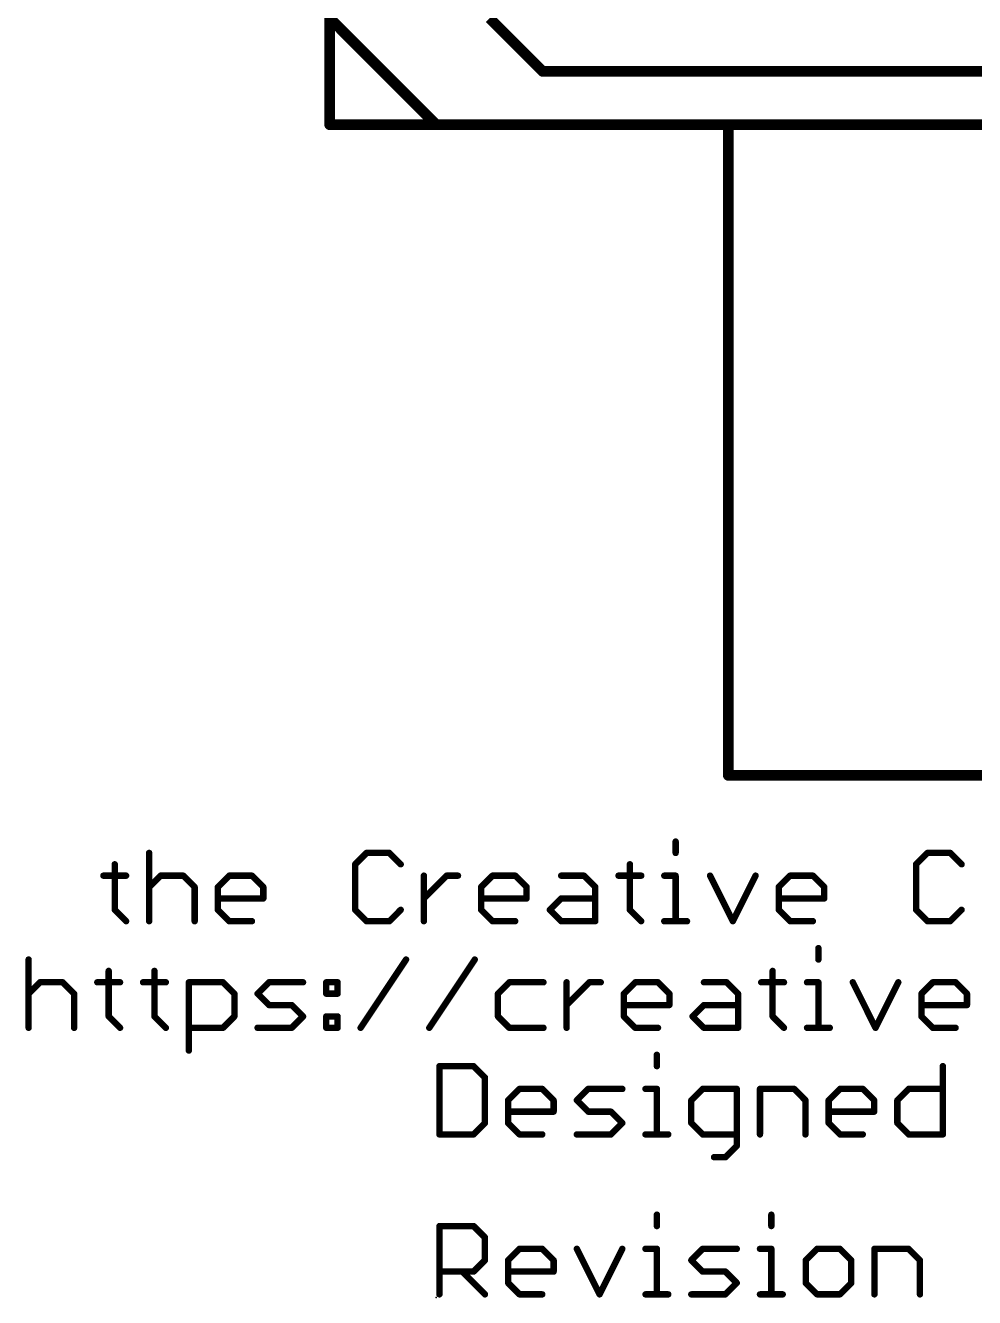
# Model space of a CAD drawing. Extents: x -29 to 78, y -28 to 63.
# Drawn here: x -7.25 to 15.37, y -27.94 to 2.37 of the extents above; entities that cross this region are included whole.
import ezdxf

# ---------------------------------------------------------------- set-up
doc = ezdxf.new("R2010")
doc.units = 0
for name, color, linetype in [('1', 12, 'CONTINUOUS'), ('16', 132, 'CONTINUOUS'), ('20', 53, 'CONTINUOUS'), ('23', 53, 'CONTINUOUS'), ('51', 53, 'CONTINUOUS')]:
    doc.layers.add(name, color=color, linetype=linetype)

msp = doc.modelspace()

# ---------------------------------------------------------------- linework, layer by layer
at = {"layer": '1', "const_width": 0.254}
for points in [[(0, 0), (0, 59.69)], [(3.81, 2.54), (5.08, 1.27)], [(5.08, 1.27), (46.99, 1.27)], [(53.34, 0), (0, 0)]]:
    msp.add_lwpolyline(points, dxfattribs=at)
at = {"layer": '1', "const_width": 0.127}
for points in [[(5.08, 1.3335, 1), (5.08, 1.2065)], [(5.0351, 1.2251, 1), (5.1249, 1.3149)], [(0, 0.0635, 1), (0, -0.0635)], [(-0.0635, 0, 1), (0.0635, 0)]]:
    msp.add_lwpolyline(points, format="xyb", dxfattribs=at)
at = {"layer": '16', "const_width": 0.254}
for points in [[(0, 0), (0, 59.69)], [(53.34, 0), (0, 0)]]:
    msp.add_lwpolyline(points, dxfattribs=at)
at = {"layer": '16', "const_width": 0.127}
for points in [[(0, 0.0635, 1), (0, -0.0635)], [(-0.0635, 0, 1), (0.0635, 0)]]:
    msp.add_lwpolyline(points, format="xyb", dxfattribs=at)
at = {"layer": '20', "const_width": 0.2032}
for points in [[(2.54, 0), (0, 2.54)], [(2.54, 0), (50.8, 0)]]:
    msp.add_lwpolyline(points, dxfattribs=at)
at = {"layer": '20', "const_width": 0.1016}
for points in [[(2.54, 0.0508, 1), (2.54, -0.0508)], [(2.5041, -0.0359, 1), (2.5759, 0.0359)]]:
    msp.add_lwpolyline(points, format="xyb", dxfattribs=at)
at = {"layer": '23'}
for p in [(0, 0), (2.54, -27.94)]:
    msp.add_point(p, dxfattribs=at)
at = {"layer": '51'}
for points, const_width in [([(0, 2.54), (2.54, 0)], 0.254), ([(2.54, 0), (9.5, 0)], 0.254), ([(9.5, 0), (21.7, 0)], 0.254), ([(9.5, -15.5), (9.5, 0)], 0.254), ([(9.5, -15.5), (21.7, -15.5)], 0.254), ([(-4.3036, -17.3468), (-4.3036, -18.9738)], 0.1524), ([(0.879, -17.3468), (0.6079, -17.618)], 0.1524), ([(1.4214, -17.3468), (0.879, -17.3468)], 0.1524), ([(1.6925, -17.618), (1.4214, -17.3468)], 0.1524), ([(8.2462, -17.0756), (8.2462, -17.3468)], 0.1524), ([(14.2491, -17.3468), (13.978, -17.618)], 0.1524), ([(14.7915, -17.3468), (14.2491, -17.3468)], 0.1524), ([(15.0626, -17.618), (14.7915, -17.3468)], 0.1524), ([(-5.1239, -17.618), (-5.1239, -18.7026)], 0.1524), ([(0.6079, -17.618), (0.6079, -18.7026)], 0.1524), ([(7.1548, -17.618), (7.1548, -18.7026)], 0.1524), ([(13.978, -17.618), (13.978, -18.7026)], 0.1524), ([(-5.395, -17.8891), (-4.8527, -17.8891)], 0.1524), ([(-4.3036, -18.1603), (-4.0324, -17.8891)], 0.1524), ([(-4.0324, -17.8891), (-3.4901, -17.8891)], 0.1524), ([(-3.4901, -17.8891), (-3.2189, -18.1603)], 0.1524), ([(-2.6664, -18.1603), (-2.3953, -17.8891)], 0.1524), ([(-2.3953, -17.8891), (-1.8529, -17.8891)], 0.1524), ([(-1.8529, -17.8891), (-1.5818, -18.1603)], 0.1524), ([(2.245, -18.9738), (2.245, -17.8891)], 0.1524), ([(2.245, -18.4315), (2.7874, -17.8891)], 0.1524), ([(2.7874, -17.8891), (3.0585, -17.8891)], 0.1524), ([(3.6093, -18.1603), (3.8805, -17.8891)], 0.1524), ([(3.8805, -17.8891), (4.4228, -17.8891)], 0.1524), ([(4.4228, -17.8891), (4.694, -18.1603)], 0.1524), ([(5.5176, -17.8891), (6.06, -17.8891)], 0.1524), ([(6.06, -17.8891), (6.3311, -18.1603)], 0.1524), ([(6.8836, -17.8891), (7.426, -17.8891)], 0.1524), ([(7.9751, -17.8891), (8.2462, -17.8891)], 0.1524), ([(8.2462, -17.8891), (8.2462, -18.9738)], 0.1524), ([(9.0665, -17.8891), (9.6088, -18.9738)], 0.1524), ([(9.6088, -18.9738), (10.1512, -17.8891)], 0.1524), ([(10.7037, -18.1603), (10.9748, -17.8891)], 0.1524), ([(10.9748, -17.8891), (11.5172, -17.8891)], 0.1524), ([(11.5172, -17.8891), (11.7883, -18.1603)], 0.1524), ([(-3.2189, -18.1603), (-3.2189, -18.9738)], 0.1524), ([(-2.6664, -18.7026), (-2.6664, -18.1603)], 0.1524), ([(-1.5818, -18.1603), (-1.5818, -18.4315)], 0.1524), ([(3.6093, -18.7026), (3.6093, -18.1603)], 0.1524), ([(4.694, -18.1603), (4.694, -18.4315)], 0.1524), ([(6.3311, -18.1603), (6.3311, -18.9738)], 0.1524), ([(10.7037, -18.7026), (10.7037, -18.1603)], 0.1524), ([(11.7883, -18.1603), (11.7883, -18.4315)], 0.1524), ([(-1.5818, -18.4315), (-2.6664, -18.4315)], 0.1524), ([(4.694, -18.4315), (3.6093, -18.4315)], 0.1524), ([(5.2465, -18.7026), (5.5176, -18.4315)], 0.1524), ([(5.5176, -18.4315), (6.3311, -18.4315)], 0.1524), ([(11.7883, -18.4315), (10.7037, -18.4315)], 0.1524), ([(-5.1239, -18.7026), (-4.8527, -18.9738)], 0.1524), ([(-2.3953, -18.9738), (-2.6664, -18.7026)], 0.1524), ([(0.6079, -18.7026), (0.879, -18.9738)], 0.1524), ([(1.4214, -18.9738), (1.6925, -18.7026)], 0.1524), ([(3.8805, -18.9738), (3.6093, -18.7026)], 0.1524), ([(5.5176, -18.9738), (5.2465, -18.7026)], 0.1524), ([(7.1548, -18.7026), (7.426, -18.9738)], 0.1524), ([(10.9748, -18.9738), (10.7037, -18.7026)], 0.1524), ([(13.978, -18.7026), (14.2491, -18.9738)], 0.1524), ([(14.7915, -18.9738), (15.0626, -18.7026)], 0.1524), ([(-1.8529, -18.9738), (-2.3953, -18.9738)], 0.1524), ([(0.879, -18.9738), (1.4214, -18.9738)], 0.1524), ([(4.4228, -18.9738), (3.8805, -18.9738)], 0.1524), ([(6.3311, -18.9738), (5.5176, -18.9738)], 0.1524), ([(7.9751, -18.9738), (8.5174, -18.9738)], 0.1524), ([(11.5172, -18.9738), (10.9748, -18.9738)], 0.1524), ([(14.2491, -18.9738), (14.7915, -18.9738)], 0.1524), ([(11.649, -19.6156), (11.649, -19.8868)], 0.1524), ([(-7.1766, -19.8868), (-7.1766, -21.5138)], 0.1524), ([(0.7363, -21.5138), (1.8209, -19.8868)], 0.1524), ([(2.3734, -21.5138), (3.4581, -19.8868)], 0.1524), ([(-5.2683, -20.158), (-5.2683, -21.2426)], 0.1524), ([(-4.1769, -20.158), (-4.1769, -21.2426)], 0.1524), ([(10.5575, -20.158), (10.5575, -21.2426)], 0.1524), ([(-7.1766, -20.7003), (-6.9055, -20.4291)], 0.1524), ([(-6.9055, -20.4291), (-6.3632, -20.4291)], 0.1524), ([(-6.3632, -20.4291), (-6.092, -20.7003)], 0.1524), ([(-5.5395, -20.4291), (-4.9972, -20.4291)], 0.1524), ([(-4.4481, -20.4291), (-3.9057, -20.4291)], 0.1524), ([(-3.3566, -22.0561), (-3.3566, -20.4291)], 0.1524), ([(-3.3566, -20.4291), (-2.5431, -20.4291)], 0.1524), ([(-2.5431, -20.4291), (-2.272, -20.7003)], 0.1524), ([(-1.7195, -20.7003), (-1.4483, -20.4291)], 0.1524), ([(-1.4483, -20.4291), (-0.6348, -20.4291)], 0.1524), ([(-0.0823, -20.4291), (0.1889, -20.4291)], 0.1524), ([(-0.0823, -20.7003), (-0.0823, -20.4291)], 0.1524), ([(0.1889, -20.4291), (0.1889, -20.7003)], 0.1524), ([(4.2818, -20.4291), (4.0106, -20.7003)], 0.1524), ([(5.0953, -20.4291), (4.2818, -20.4291)], 0.1524), ([(5.6477, -21.5138), (5.6477, -20.4291)], 0.1524), ([(5.6477, -20.9715), (6.1901, -20.4291)], 0.1524), ([(6.1901, -20.4291), (6.4612, -20.4291)], 0.1524), ([(7.012, -20.7003), (7.2832, -20.4291)], 0.1524), ([(7.2832, -20.4291), (7.8255, -20.4291)], 0.1524), ([(7.8255, -20.4291), (8.0967, -20.7003)], 0.1524), ([(8.9204, -20.4291), (9.4627, -20.4291)], 0.1524), ([(9.4627, -20.4291), (9.7339, -20.7003)], 0.1524), ([(10.2864, -20.4291), (10.8287, -20.4291)], 0.1524), ([(11.3778, -20.4291), (11.649, -20.4291)], 0.1524), ([(11.649, -20.4291), (11.649, -21.5138)], 0.1524), ([(12.4692, -20.4291), (13.0116, -21.5138)], 0.1524), ([(13.0116, -21.5138), (13.5539, -20.4291)], 0.1524), ([(14.1064, -20.7003), (14.3776, -20.4291)], 0.1524), ([(14.3776, -20.4291), (14.9199, -20.4291)], 0.1524), ([(14.9199, -20.4291), (15.191, -20.7003)], 0.1524), ([(-6.092, -20.7003), (-6.092, -21.5138)], 0.1524), ([(-2.272, -20.7003), (-2.272, -21.2426)], 0.1524), ([(-1.4483, -20.9715), (-1.7195, -20.7003)], 0.1524), ([(-0.906, -20.9715), (-1.4483, -20.9715)], 0.1524), ([(-0.6348, -21.2426), (-0.906, -20.9715)], 0.1524), ([(0.1889, -20.7003), (-0.0823, -20.7003)], 0.1524), ([(4.0106, -20.7003), (4.0106, -21.2426)], 0.1524), ([(7.012, -21.2426), (7.012, -20.7003)], 0.1524), ([(8.0967, -20.9715), (7.012, -20.9715)], 0.1524), ([(8.0967, -20.7003), (8.0967, -20.9715)], 0.1524), ([(8.6492, -21.2426), (8.9204, -20.9715)], 0.1524), ([(8.9204, -20.9715), (9.7339, -20.9715)], 0.1524), ([(9.7339, -20.7003), (9.7339, -21.5138)], 0.1524), ([(14.1064, -21.2426), (14.1064, -20.7003)], 0.1524), ([(15.191, -20.9715), (14.1064, -20.9715)], 0.1524), ([(15.191, -20.7003), (15.191, -20.9715)], 0.1524), ([(-5.2683, -21.2426), (-4.9972, -21.5138)], 0.1524), ([(-4.1769, -21.2426), (-3.9057, -21.5138)], 0.1524), ([(-2.272, -21.2426), (-2.5431, -21.5138)], 0.1524), ([(-0.906, -21.5138), (-0.6348, -21.2426)], 0.1524), ([(-0.0823, -21.2426), (0.1889, -21.2426)], 0.1524), ([(-0.0823, -21.5138), (-0.0823, -21.2426)], 0.1524), ([(0.1889, -21.2426), (0.1889, -21.5138)], 0.1524), ([(4.0106, -21.2426), (4.2818, -21.5138)], 0.1524), ([(7.2832, -21.5138), (7.012, -21.2426)], 0.1524), ([(8.9204, -21.5138), (8.6492, -21.2426)], 0.1524), ([(10.5575, -21.2426), (10.8287, -21.5138)], 0.1524), ([(14.3776, -21.5138), (14.1064, -21.2426)], 0.1524), ([(-2.5431, -21.5138), (-3.3566, -21.5138)], 0.1524), ([(-1.7195, -21.5138), (-0.906, -21.5138)], 0.1524), ([(0.1889, -21.5138), (-0.0823, -21.5138)], 0.1524), ([(4.2818, -21.5138), (5.0953, -21.5138)], 0.1524), ([(7.8255, -21.5138), (7.2832, -21.5138)], 0.1524), ([(9.7339, -21.5138), (8.9204, -21.5138)], 0.1524), ([(11.3778, -21.5138), (11.9201, -21.5138)], 0.1524), ([(14.9199, -21.5138), (14.3776, -21.5138)], 0.1524), ([(7.7988, -22.1556), (7.7988, -22.4268)], 0.1524), ([(2.6162, -22.4268), (2.6162, -24.0538)], 0.1524), ([(3.4297, -22.4268), (2.6162, -22.4268)], 0.1524), ([(3.7009, -22.698), (3.4297, -22.4268)], 0.1524), ([(14.6152, -22.4268), (14.6152, -24.0538)], 0.1524), ([(3.7009, -23.7826), (3.7009, -22.698)], 0.1524), ([(4.2534, -23.2403), (4.5245, -22.9691)], 0.1524), ([(4.5245, -22.9691), (5.0669, -22.9691)], 0.1524), ([(5.0669, -22.9691), (5.338, -23.2403)], 0.1524), ([(5.8905, -23.2403), (6.1617, -22.9691)], 0.1524), ([(6.1617, -22.9691), (6.9752, -22.9691)], 0.1524), ([(7.5277, -22.9691), (7.7988, -22.9691)], 0.1524), ([(7.7988, -22.9691), (7.7988, -24.0538)], 0.1524), ([(8.8903, -22.9691), (8.6191, -23.2403)], 0.1524), ([(9.7038, -22.9691), (8.8903, -22.9691)], 0.1524), ([(9.7038, -24.325), (9.7038, -22.9691)], 0.1524), ([(10.2563, -24.0538), (10.2563, -22.9691)], 0.1524), ([(10.2563, -22.9691), (11.0698, -22.9691)], 0.1524), ([(11.0698, -22.9691), (11.3409, -23.2403)], 0.1524), ([(11.8934, -23.2403), (12.1646, -22.9691)], 0.1524), ([(12.1646, -22.9691), (12.7069, -22.9691)], 0.1524), ([(12.7069, -22.9691), (12.9781, -23.2403)], 0.1524), ([(13.5306, -23.2403), (13.8017, -22.9691)], 0.1524), ([(13.8017, -22.9691), (14.6152, -22.9691)], 0.1524), ([(4.2534, -23.7826), (4.2534, -23.2403)], 0.1524), ([(5.338, -23.2403), (5.338, -23.5115)], 0.1524), ([(6.1617, -23.5115), (5.8905, -23.2403)], 0.1524), ([(8.6191, -23.2403), (8.6191, -23.7826)], 0.1524), ([(11.3409, -23.2403), (11.3409, -24.0538)], 0.1524), ([(11.8934, -23.7826), (11.8934, -23.2403)], 0.1524), ([(12.9781, -23.2403), (12.9781, -23.5115)], 0.1524), ([(13.5306, -23.7826), (13.5306, -23.2403)], 0.1524), ([(5.338, -23.5115), (4.2534, -23.5115)], 0.1524), ([(6.704, -23.5115), (6.1617, -23.5115)], 0.1524), ([(6.9752, -23.7826), (6.704, -23.5115)], 0.1524), ([(12.9781, -23.5115), (11.8934, -23.5115)], 0.1524), ([(3.4297, -24.0538), (3.7009, -23.7826)], 0.1524), ([(4.5245, -24.0538), (4.2534, -23.7826)], 0.1524), ([(6.704, -24.0538), (6.9752, -23.7826)], 0.1524), ([(8.6191, -23.7826), (8.8903, -24.0538)], 0.1524), ([(12.1646, -24.0538), (11.8934, -23.7826)], 0.1524), ([(13.8017, -24.0538), (13.5306, -23.7826)], 0.1524), ([(2.6162, -24.0538), (3.4297, -24.0538)], 0.1524), ([(5.0669, -24.0538), (4.5245, -24.0538)], 0.1524), ([(5.8905, -24.0538), (6.704, -24.0538)], 0.1524), ([(7.5277, -24.0538), (8.07, -24.0538)], 0.1524), ([(8.8903, -24.0538), (9.7038, -24.0538)], 0.1524), ([(12.7069, -24.0538), (12.1646, -24.0538)], 0.1524), ([(14.6152, -24.0538), (13.8017, -24.0538)], 0.1524), ([(9.1614, -24.5961), (9.4326, -24.5961)], 0.1524), ([(9.4326, -24.5961), (9.7038, -24.325)], 0.1524), ([(7.7988, -25.9656), (7.7988, -26.2368)], 0.1524), ([(10.5274, -25.9656), (10.5274, -26.2368)], 0.1524), ([(2.6162, -27.8638), (2.6162, -26.2368)], 0.1524), ([(2.6162, -26.2368), (3.4297, -26.2368)], 0.1524), ([(3.4297, -26.2368), (3.7009, -26.508)], 0.1524), ([(3.7009, -26.508), (3.7009, -27.0503)], 0.1524), ([(4.2534, -27.0503), (4.5245, -26.7791)], 0.1524), ([(4.5245, -26.7791), (5.0669, -26.7791)], 0.1524), ([(5.0669, -26.7791), (5.338, -27.0503)], 0.1524), ([(5.8905, -26.7791), (6.4328, -27.8638)], 0.1524), ([(6.4328, -27.8638), (6.9752, -26.7791)], 0.1524), ([(7.5277, -26.7791), (7.7988, -26.7791)], 0.1524), ([(7.7988, -26.7791), (7.7988, -27.8638)], 0.1524), ([(8.6191, -27.0503), (8.8903, -26.7791)], 0.1524), ([(8.8903, -26.7791), (9.7038, -26.7791)], 0.1524), ([(10.2563, -26.7791), (10.5274, -26.7791)], 0.1524), ([(10.5274, -26.7791), (10.5274, -27.8638)], 0.1524), ([(11.6189, -26.7791), (11.3477, -27.0503)], 0.1524), ([(12.1612, -26.7791), (11.6189, -26.7791)], 0.1524), ([(12.4324, -27.0503), (12.1612, -26.7791)], 0.1524), ([(12.9849, -27.8638), (12.9849, -26.7791)], 0.1524), ([(12.9849, -26.7791), (13.7984, -26.7791)], 0.1524), ([(13.7984, -26.7791), (14.0695, -27.0503)], 0.1524), ([(3.4297, -27.3215), (2.6162, -27.3215)], 0.1524), ([(3.1585, -27.3215), (3.7009, -27.8638)], 0.1524), ([(3.7009, -27.0503), (3.4297, -27.3215)], 0.1524), ([(4.2534, -27.5926), (4.2534, -27.0503)], 0.1524), ([(5.338, -27.3215), (4.2534, -27.3215)], 0.1524), ([(5.338, -27.0503), (5.338, -27.3215)], 0.1524), ([(8.8903, -27.3215), (8.6191, -27.0503)], 0.1524), ([(9.4326, -27.3215), (8.8903, -27.3215)], 0.1524), ([(9.7038, -27.5926), (9.4326, -27.3215)], 0.1524), ([(11.3477, -27.0503), (11.3477, -27.5926)], 0.1524), ([(12.4324, -27.5926), (12.4324, -27.0503)], 0.1524), ([(14.0695, -27.0503), (14.0695, -27.8638)], 0.1524), ([(4.5245, -27.8638), (4.2534, -27.5926)], 0.1524), ([(9.4326, -27.8638), (9.7038, -27.5926)], 0.1524), ([(11.3477, -27.5926), (11.6189, -27.8638)], 0.1524), ([(12.1612, -27.8638), (12.4324, -27.5926)], 0.1524), ([(5.0669, -27.8638), (4.5245, -27.8638)], 0.1524), ([(7.5277, -27.8638), (8.07, -27.8638)], 0.1524), ([(8.6191, -27.8638), (9.4326, -27.8638)], 0.1524), ([(10.2563, -27.8638), (10.7986, -27.8638)], 0.1524), ([(11.6189, -27.8638), (12.1612, -27.8638)], 0.1524)]:
    msp.add_lwpolyline(points, dxfattribs=dict(at, const_width=const_width))
for points, const_width in [([(2.54, 0.0635, 1), (2.54, -0.0635)], 0.127), ([(2.4951, -0.0449, 1), (2.5849, 0.0449)], 0.127), ([(9.5, 0.0635, 1), (9.5, -0.0635)], 0.127), ([(9.5635, 0, 1), (9.4365, 0)], 0.127), ([(9.5, -0.0635, 1), (9.5, 0.0635)], 0.127), ([(9.5, -15.4365, 1), (9.5, -15.5635)], 0.127), ([(9.4365, -15.5, 1), (9.5635, -15.5)], 0.127), ([(-4.2655, -17.3468, 1), (-4.3417, -17.3468)], 0.0762), ([(0.879, -17.3087, 1), (0.879, -17.3849)], 0.0762), ([(0.906, -17.3738, 1), (0.8521, -17.3199)], 0.0762), ([(1.4483, -17.3199, 1), (1.3944, -17.3738)], 0.0762), ([(1.4214, -17.3849, 1), (1.4214, -17.3087)], 0.0762), ([(8.2843, -17.0756, 1), (8.2081, -17.0756)], 0.0762), ([(14.2491, -17.3087, 1), (14.2491, -17.3849)], 0.0762), ([(14.2761, -17.3738, 1), (14.2222, -17.3199)], 0.0762), ([(14.8184, -17.3199, 1), (14.7645, -17.3738)], 0.0762), ([(14.7915, -17.3849, 1), (14.7915, -17.3087)], 0.0762), ([(-5.0858, -17.618, 1), (-5.162, -17.618)], 0.0762), ([(0.5809, -17.591, 1), (0.6348, -17.6449)], 0.0762), ([(0.646, -17.618, 1), (0.5698, -17.618)], 0.0762), ([(1.6656, -17.6449, 1), (1.7195, -17.591)], 0.0762), ([(7.1929, -17.618, 1), (7.1167, -17.618)], 0.0762), ([(8.2081, -17.3468, 1), (8.2843, -17.3468)], 0.0762), ([(13.951, -17.591, 1), (14.0049, -17.6449)], 0.0762), ([(14.0161, -17.618, 1), (13.9399, -17.618)], 0.0762), ([(15.0357, -17.6449, 1), (15.0896, -17.591)], 0.0762), ([(-5.395, -17.851, 1), (-5.395, -17.9272)], 0.0762), ([(-4.8527, -17.9272, 1), (-4.8527, -17.851)], 0.0762), ([(-4.0324, -17.851, 1), (-4.0324, -17.9272)], 0.0762), ([(-4.0055, -17.9161, 1), (-4.0594, -17.8622)], 0.0762), ([(-3.4632, -17.8622, 1), (-3.517, -17.9161)], 0.0762), ([(-3.4901, -17.9272, 1), (-3.4901, -17.851)], 0.0762), ([(-2.3953, -17.851, 1), (-2.3953, -17.9272)], 0.0762), ([(-2.3683, -17.9161, 1), (-2.4222, -17.8622)], 0.0762), ([(-1.826, -17.8622, 1), (-1.8799, -17.9161)], 0.0762), ([(-1.8529, -17.9272, 1), (-1.8529, -17.851)], 0.0762), ([(2.2831, -17.8891, 1), (2.2069, -17.8891)], 0.0762), ([(2.7874, -17.851, 1), (2.7874, -17.9272)], 0.0762), ([(2.8143, -17.9161, 1), (2.7604, -17.8622)], 0.0762), ([(3.0585, -17.9272, 1), (3.0585, -17.851)], 0.0762), ([(3.8805, -17.851, 1), (3.8805, -17.9272)], 0.0762), ([(3.9074, -17.9161, 1), (3.8535, -17.8622)], 0.0762), ([(4.4498, -17.8622, 1), (4.3959, -17.9161)], 0.0762), ([(4.4228, -17.9272, 1), (4.4228, -17.851)], 0.0762), ([(5.5176, -17.851, 1), (5.5176, -17.9272)], 0.0762), ([(6.0869, -17.8622, 1), (6.033, -17.9161)], 0.0762), ([(6.06, -17.9272, 1), (6.06, -17.851)], 0.0762), ([(6.8836, -17.851, 1), (6.8836, -17.9272)], 0.0762), ([(7.426, -17.9272, 1), (7.426, -17.851)], 0.0762), ([(7.9751, -17.851, 1), (7.9751, -17.9272)], 0.0762), ([(8.2843, -17.8891, 1), (8.2081, -17.8891)], 0.0762), ([(8.2462, -17.9272, 1), (8.2462, -17.851)], 0.0762), ([(9.1006, -17.8721, 1), (9.0324, -17.9062)], 0.0762), ([(10.1852, -17.9062, 1), (10.1171, -17.8721)], 0.0762), ([(10.9748, -17.851, 1), (10.9748, -17.9272)], 0.0762), ([(11.0018, -17.9161, 1), (10.9479, -17.8622)], 0.0762), ([(11.5441, -17.8622, 1), (11.4902, -17.9161)], 0.0762), ([(11.5172, -17.9272, 1), (11.5172, -17.851)], 0.0762), ([(-4.3305, -18.1334, 1), (-4.2767, -18.1872)], 0.0762), ([(-3.1808, -18.1603, 1), (-3.257, -18.1603)], 0.0762), ([(-3.2459, -18.1872, 1), (-3.192, -18.1334)], 0.0762), ([(-2.6283, -18.1603, 1), (-2.7045, -18.1603)], 0.0762), ([(-2.6934, -18.1334, 1), (-2.6395, -18.1872)], 0.0762), ([(-1.5437, -18.1603, 1), (-1.6199, -18.1603)], 0.0762), ([(-1.6087, -18.1872, 1), (-1.5548, -18.1334)], 0.0762), ([(3.6474, -18.1603, 1), (3.5712, -18.1603)], 0.0762), ([(3.5824, -18.1334, 1), (3.6363, -18.1872)], 0.0762), ([(4.7321, -18.1603, 1), (4.6559, -18.1603)], 0.0762), ([(4.667, -18.1872, 1), (4.7209, -18.1334)], 0.0762), ([(6.3692, -18.1603, 1), (6.293, -18.1603)], 0.0762), ([(6.3042, -18.1872, 1), (6.3581, -18.1334)], 0.0762), ([(10.7418, -18.1603, 1), (10.6656, -18.1603)], 0.0762), ([(10.6767, -18.1334, 1), (10.7306, -18.1872)], 0.0762), ([(11.8264, -18.1603, 1), (11.7502, -18.1603)], 0.0762), ([(11.7614, -18.1872, 1), (11.8153, -18.1334)], 0.0762), ([(-2.6664, -18.3934, 1), (-2.6664, -18.4696)], 0.0762), ([(-1.6199, -18.4315, 1), (-1.5437, -18.4315)], 0.0762), ([(-1.5818, -18.4696, 1), (-1.5818, -18.3934)], 0.0762), ([(2.2181, -18.4045, 1), (2.272, -18.4584)], 0.0762), ([(3.6093, -18.3934, 1), (3.6093, -18.4696)], 0.0762), ([(4.6559, -18.4315, 1), (4.7321, -18.4315)], 0.0762), ([(4.694, -18.4696, 1), (4.694, -18.3934)], 0.0762), ([(5.5176, -18.3934, 1), (5.5176, -18.4696)], 0.0762), ([(5.5446, -18.4584, 1), (5.4907, -18.4045)], 0.0762), ([(6.3311, -18.4696, 1), (6.3311, -18.3934)], 0.0762), ([(10.7037, -18.3934, 1), (10.7037, -18.4696)], 0.0762), ([(11.7502, -18.4315, 1), (11.8264, -18.4315)], 0.0762), ([(11.7883, -18.4696, 1), (11.7883, -18.3934)], 0.0762), ([(-5.0969, -18.6757, 1), (-5.1508, -18.7296)], 0.0762), ([(-5.162, -18.7026, 1), (-5.0858, -18.7026)], 0.0762), ([(-2.6395, -18.6757, 1), (-2.6934, -18.7296)], 0.0762), ([(-2.7045, -18.7026, 1), (-2.6283, -18.7026)], 0.0762), ([(0.6348, -18.6757, 1), (0.5809, -18.7296)], 0.0762), ([(0.5698, -18.7026, 1), (0.646, -18.7026)], 0.0762), ([(1.7195, -18.7296, 1), (1.6656, -18.6757)], 0.0762), ([(3.6363, -18.6757, 1), (3.5824, -18.7296)], 0.0762), ([(3.5712, -18.7026, 1), (3.6474, -18.7026)], 0.0762), ([(5.2734, -18.6757, 1), (5.2195, -18.7296)], 0.0762), ([(5.2195, -18.6757, 1), (5.2734, -18.7296)], 0.0762), ([(7.1817, -18.6757, 1), (7.1279, -18.7296)], 0.0762), ([(7.1167, -18.7026, 1), (7.1929, -18.7026)], 0.0762), ([(10.7306, -18.6757, 1), (10.6767, -18.7296)], 0.0762), ([(10.6656, -18.7026, 1), (10.7418, -18.7026)], 0.0762), ([(14.0049, -18.6757, 1), (13.951, -18.7296)], 0.0762), ([(13.9399, -18.7026, 1), (14.0161, -18.7026)], 0.0762), ([(15.0896, -18.7296, 1), (15.0357, -18.6757)], 0.0762), ([(-4.8796, -19.0007, 1), (-4.8258, -18.9469)], 0.0762), ([(-4.3417, -18.9738, 1), (-4.2655, -18.9738)], 0.0762), ([(-3.257, -18.9738, 1), (-3.1808, -18.9738)], 0.0762), ([(-2.3953, -18.9357, 1), (-2.3953, -19.0119)], 0.0762), ([(-2.4222, -19.0007, 1), (-2.3683, -18.9469)], 0.0762), ([(-1.8529, -19.0119, 1), (-1.8529, -18.9357)], 0.0762), ([(0.879, -18.9357, 1), (0.879, -19.0119)], 0.0762), ([(0.8521, -19.0007, 1), (0.906, -18.9469)], 0.0762), ([(1.3944, -18.9469, 1), (1.4483, -19.0007)], 0.0762), ([(1.4214, -19.0119, 1), (1.4214, -18.9357)], 0.0762), ([(2.2069, -18.9738, 1), (2.2831, -18.9738)], 0.0762), ([(3.8805, -18.9357, 1), (3.8805, -19.0119)], 0.0762), ([(3.8535, -19.0007, 1), (3.9074, -18.9469)], 0.0762), ([(4.4228, -19.0119, 1), (4.4228, -18.9357)], 0.0762), ([(5.5176, -18.9357, 1), (5.5176, -19.0119)], 0.0762), ([(5.4907, -19.0007, 1), (5.5446, -18.9469)], 0.0762), ([(6.293, -18.9738, 1), (6.3692, -18.9738)], 0.0762), ([(6.3311, -19.0119, 1), (6.3311, -18.9357)], 0.0762), ([(7.399, -19.0007, 1), (7.4529, -18.9469)], 0.0762), ([(7.9751, -18.9357, 1), (7.9751, -19.0119)], 0.0762), ([(8.2081, -18.9738, 1), (8.2843, -18.9738)], 0.0762), ([(8.5174, -19.0119, 1), (8.5174, -18.9357)], 0.0762), ([(9.5748, -18.9568, 1), (9.6429, -18.9908)], 0.0762), ([(9.5748, -18.9908, 1), (9.6429, -18.9568)], 0.0762), ([(10.9748, -18.9357, 1), (10.9748, -19.0119)], 0.0762), ([(10.9479, -19.0007, 1), (11.0018, -18.9469)], 0.0762), ([(11.5172, -19.0119, 1), (11.5172, -18.9357)], 0.0762), ([(14.2491, -18.9357, 1), (14.2491, -19.0119)], 0.0762), ([(14.2222, -19.0007, 1), (14.2761, -18.9469)], 0.0762), ([(14.7645, -18.9469, 1), (14.8184, -19.0007)], 0.0762), ([(14.7915, -19.0119, 1), (14.7915, -18.9357)], 0.0762), ([(11.6871, -19.6156, 1), (11.6109, -19.6156)], 0.0762), ([(-7.1385, -19.8868, 1), (-7.2147, -19.8868)], 0.0762), ([(1.8526, -19.9079, 1), (1.7892, -19.8657)], 0.0762), ([(3.4898, -19.9079, 1), (3.4264, -19.8657)], 0.0762), ([(11.6109, -19.8868, 1), (11.6871, -19.8868)], 0.0762), ([(-5.2302, -20.158, 1), (-5.3064, -20.158)], 0.0762), ([(-4.1388, -20.158, 1), (-4.215, -20.158)], 0.0762), ([(10.5956, -20.158, 1), (10.5194, -20.158)], 0.0762), ([(-6.9055, -20.391, 1), (-6.9055, -20.4672)], 0.0762), ([(-6.8785, -20.4561, 1), (-6.9324, -20.4022)], 0.0762), ([(-6.3362, -20.4022, 1), (-6.3901, -20.4561)], 0.0762), ([(-6.3632, -20.4672, 1), (-6.3632, -20.391)], 0.0762), ([(-5.5395, -20.391, 1), (-5.5395, -20.4672)], 0.0762), ([(-4.9972, -20.4672, 1), (-4.9972, -20.391)], 0.0762), ([(-4.4481, -20.391, 1), (-4.4481, -20.4672)], 0.0762), ([(-3.9057, -20.4672, 1), (-3.9057, -20.391)], 0.0762), ([(-3.3185, -20.4291, 1), (-3.3947, -20.4291)], 0.0762), ([(-3.3566, -20.391, 1), (-3.3566, -20.4672)], 0.0762), ([(-2.5162, -20.4022, 1), (-2.5701, -20.4561)], 0.0762), ([(-2.5431, -20.4672, 1), (-2.5431, -20.391)], 0.0762), ([(-1.4483, -20.391, 1), (-1.4483, -20.4672)], 0.0762), ([(-1.4214, -20.4561, 1), (-1.4752, -20.4022)], 0.0762), ([(-0.6348, -20.4672, 1), (-0.6348, -20.391)], 0.0762), ([(-0.0823, -20.391, 1), (-0.0823, -20.4672)], 0.0762), ([(-0.0442, -20.4291, 1), (-0.1204, -20.4291)], 0.0762), ([(0.227, -20.4291, 1), (0.1508, -20.4291)], 0.0762), ([(0.1889, -20.4672, 1), (0.1889, -20.391)], 0.0762), ([(4.2818, -20.391, 1), (4.2818, -20.4672)], 0.0762), ([(4.3087, -20.4561, 1), (4.2548, -20.4022)], 0.0762), ([(5.0953, -20.4672, 1), (5.0953, -20.391)], 0.0762), ([(5.6858, -20.4291, 1), (5.6096, -20.4291)], 0.0762), ([(6.1901, -20.391, 1), (6.1901, -20.4672)], 0.0762), ([(6.217, -20.4561, 1), (6.1631, -20.4022)], 0.0762), ([(6.4612, -20.4672, 1), (6.4612, -20.391)], 0.0762), ([(7.2832, -20.391, 1), (7.2832, -20.4672)], 0.0762), ([(7.3101, -20.4561, 1), (7.2563, -20.4022)], 0.0762), ([(7.8525, -20.4022, 1), (7.7986, -20.4561)], 0.0762), ([(7.8255, -20.4672, 1), (7.8255, -20.391)], 0.0762), ([(8.9204, -20.391, 1), (8.9204, -20.4672)], 0.0762), ([(9.4896, -20.4022, 1), (9.4358, -20.4561)], 0.0762), ([(9.4627, -20.4672, 1), (9.4627, -20.391)], 0.0762), ([(10.2864, -20.391, 1), (10.2864, -20.4672)], 0.0762), ([(10.8287, -20.4672, 1), (10.8287, -20.391)], 0.0762), ([(11.3778, -20.391, 1), (11.3778, -20.4672)], 0.0762), ([(11.6871, -20.4291, 1), (11.6109, -20.4291)], 0.0762), ([(11.649, -20.4672, 1), (11.649, -20.391)], 0.0762), ([(12.5033, -20.4121, 1), (12.4352, -20.4462)], 0.0762), ([(13.588, -20.4462, 1), (13.5198, -20.4121)], 0.0762), ([(14.3776, -20.391, 1), (14.3776, -20.4672)], 0.0762), ([(14.4045, -20.4561, 1), (14.3506, -20.4022)], 0.0762), ([(14.9468, -20.4022, 1), (14.8929, -20.4561)], 0.0762), ([(14.9199, -20.4672, 1), (14.9199, -20.391)], 0.0762), ([(-7.2036, -20.6734, 1), (-7.1497, -20.7272)], 0.0762), ([(-6.0539, -20.7003, 1), (-6.1301, -20.7003)], 0.0762), ([(-6.1189, -20.7272, 1), (-6.065, -20.6734)], 0.0762), ([(-2.2339, -20.7003, 1), (-2.3101, -20.7003)], 0.0762), ([(-2.2989, -20.7272, 1), (-2.245, -20.6734)], 0.0762), ([(-1.6925, -20.6734, 1), (-1.7464, -20.7272)], 0.0762), ([(-1.7464, -20.6734, 1), (-1.6925, -20.7272)], 0.0762), ([(-1.4483, -20.9334, 1), (-1.4483, -21.0096)], 0.0762), ([(-1.4752, -20.9984, 1), (-1.4214, -20.9445)], 0.0762), ([(-0.879, -20.9445, 1), (-0.9329, -20.9984)], 0.0762), ([(-0.906, -21.0096, 1), (-0.906, -20.9334)], 0.0762), ([(-0.0823, -20.6622, 1), (-0.0823, -20.7384)], 0.0762), ([(-0.1204, -20.7003, 1), (-0.0442, -20.7003)], 0.0762), ([(0.1508, -20.7003, 1), (0.227, -20.7003)], 0.0762), ([(0.1889, -20.7384, 1), (0.1889, -20.6622)], 0.0762), ([(4.0487, -20.7003, 1), (3.9725, -20.7003)], 0.0762), ([(3.9836, -20.6734, 1), (4.0375, -20.7272)], 0.0762), ([(5.6208, -20.9445, 1), (5.6747, -20.9984)], 0.0762), ([(7.0501, -20.7003, 1), (6.9739, -20.7003)], 0.0762), ([(7.012, -20.9334, 1), (7.012, -21.0096)], 0.0762), ([(6.9851, -20.6734, 1), (7.039, -20.7272)], 0.0762), ([(8.1348, -20.7003, 1), (8.0586, -20.7003)], 0.0762), ([(8.0698, -20.7272, 1), (8.1236, -20.6734)], 0.0762), ([(8.0967, -21.0096, 1), (8.0967, -20.9334)], 0.0762), ([(8.9204, -20.9334, 1), (8.9204, -21.0096)], 0.0762), ([(8.9473, -20.9984, 1), (8.8934, -20.9445)], 0.0762), ([(9.772, -20.7003, 1), (9.6958, -20.7003)], 0.0762), ([(9.7069, -20.7272, 1), (9.7608, -20.6734)], 0.0762), ([(9.7339, -21.0096, 1), (9.7339, -20.9334)], 0.0762), ([(14.1445, -20.7003, 1), (14.0683, -20.7003)], 0.0762), ([(14.0794, -20.6734, 1), (14.1333, -20.7272)], 0.0762), ([(14.1064, -20.9334, 1), (14.1064, -21.0096)], 0.0762), ([(15.2291, -20.7003, 1), (15.1529, -20.7003)], 0.0762), ([(15.1641, -20.7272, 1), (15.218, -20.6734)], 0.0762), ([(15.191, -21.0096, 1), (15.191, -20.9334)], 0.0762), ([(-5.2414, -21.2157, 1), (-5.2953, -21.2696)], 0.0762), ([(-5.3064, -21.2426, 1), (-5.2302, -21.2426)], 0.0762), ([(-4.1499, -21.2157, 1), (-4.2038, -21.2696)], 0.0762), ([(-4.215, -21.2426, 1), (-4.1388, -21.2426)], 0.0762), ([(-2.3101, -21.2426, 1), (-2.2339, -21.2426)], 0.0762), ([(-2.245, -21.2696, 1), (-2.2989, -21.2157)], 0.0762), ([(-0.6079, -21.2696, 1), (-0.6617, -21.2157)], 0.0762), ([(-0.6617, -21.2696, 1), (-0.6079, -21.2157)], 0.0762), ([(-0.0823, -21.2045, 1), (-0.0823, -21.2807)], 0.0762), ([(-0.0442, -21.2426, 1), (-0.1204, -21.2426)], 0.0762), ([(0.227, -21.2426, 1), (0.1508, -21.2426)], 0.0762), ([(0.1889, -21.2807, 1), (0.1889, -21.2045)], 0.0762), ([(4.0375, -21.2157, 1), (3.9836, -21.2696)], 0.0762), ([(3.9725, -21.2426, 1), (4.0487, -21.2426)], 0.0762), ([(7.039, -21.2157, 1), (6.9851, -21.2696)], 0.0762), ([(6.9739, -21.2426, 1), (7.0501, -21.2426)], 0.0762), ([(8.0586, -20.9715, 1), (8.1348, -20.9715)], 0.0762), ([(8.6761, -21.2157, 1), (8.6223, -21.2696)], 0.0762), ([(8.6223, -21.2157, 1), (8.6761, -21.2696)], 0.0762), ([(10.5845, -21.2157, 1), (10.5306, -21.2696)], 0.0762), ([(10.5194, -21.2426, 1), (10.5956, -21.2426)], 0.0762), ([(14.1333, -21.2157, 1), (14.0794, -21.2696)], 0.0762), ([(14.0683, -21.2426, 1), (14.1445, -21.2426)], 0.0762), ([(15.1529, -20.9715, 1), (15.2291, -20.9715)], 0.0762), ([(-7.2147, -21.5138, 1), (-7.1385, -21.5138)], 0.0762), ([(-6.1301, -21.5138, 1), (-6.0539, -21.5138)], 0.0762), ([(-5.0241, -21.5407, 1), (-4.9702, -21.4869)], 0.0762), ([(-3.9327, -21.5407, 1), (-3.8788, -21.4869)], 0.0762), ([(-3.3566, -21.4757, 1), (-3.3566, -21.5519)], 0.0762), ([(-2.5701, -21.4869, 1), (-2.5162, -21.5407)], 0.0762), ([(-2.5431, -21.5519, 1), (-2.5431, -21.4757)], 0.0762), ([(-1.7195, -21.4757, 1), (-1.7195, -21.5519)], 0.0762), ([(-0.9329, -21.4869, 1), (-0.879, -21.5407)], 0.0762), ([(-0.906, -21.5519, 1), (-0.906, -21.4757)], 0.0762), ([(-0.0823, -21.4757, 1), (-0.0823, -21.5519)], 0.0762), ([(-0.1204, -21.5138, 1), (-0.0442, -21.5138)], 0.0762), ([(0.1508, -21.5138, 1), (0.227, -21.5138)], 0.0762), ([(0.1889, -21.5519, 1), (0.1889, -21.4757)], 0.0762), ([(0.7046, -21.4927, 1), (0.768, -21.5349)], 0.0762), ([(2.3417, -21.4927, 1), (2.4051, -21.5349)], 0.0762), ([(4.2818, -21.4757, 1), (4.2818, -21.5519)], 0.0762), ([(4.2548, -21.5407, 1), (4.3087, -21.4869)], 0.0762), ([(5.0953, -21.5519, 1), (5.0953, -21.4757)], 0.0762), ([(5.6096, -21.5138, 1), (5.6858, -21.5138)], 0.0762), ([(7.2832, -21.4757, 1), (7.2832, -21.5519)], 0.0762), ([(7.2563, -21.5407, 1), (7.3101, -21.4869)], 0.0762), ([(7.8255, -21.5519, 1), (7.8255, -21.4757)], 0.0762), ([(8.9204, -21.4757, 1), (8.9204, -21.5519)], 0.0762), ([(8.8934, -21.5407, 1), (8.9473, -21.4869)], 0.0762), ([(9.6958, -21.5138, 1), (9.772, -21.5138)], 0.0762), ([(9.7339, -21.5519, 1), (9.7339, -21.4757)], 0.0762), ([(10.8017, -21.5407, 1), (10.8556, -21.4869)], 0.0762), ([(11.3778, -21.4757, 1), (11.3778, -21.5519)], 0.0762), ([(11.6109, -21.5138, 1), (11.6871, -21.5138)], 0.0762), ([(11.9201, -21.5519, 1), (11.9201, -21.4757)], 0.0762), ([(12.9775, -21.4968, 1), (13.0456, -21.5308)], 0.0762), ([(12.9775, -21.5308, 1), (13.0456, -21.4968)], 0.0762), ([(14.3776, -21.4757, 1), (14.3776, -21.5519)], 0.0762), ([(14.3506, -21.5407, 1), (14.4045, -21.4869)], 0.0762), ([(14.9199, -21.5519, 1), (14.9199, -21.4757)], 0.0762), ([(-3.3947, -22.0561, 1), (-3.3185, -22.0561)], 0.0762), ([(7.8369, -22.1556, 1), (7.7607, -22.1556)], 0.0762), ([(2.6543, -22.4268, 1), (2.5781, -22.4268)], 0.0762), ([(2.6162, -22.3887, 1), (2.6162, -22.4649)], 0.0762), ([(3.4566, -22.3999, 1), (3.4028, -22.4538)], 0.0762), ([(3.4297, -22.4649, 1), (3.4297, -22.3887)], 0.0762), ([(7.7607, -22.4268, 1), (7.8369, -22.4268)], 0.0762), ([(14.6533, -22.4268, 1), (14.5771, -22.4268)], 0.0762), ([(3.739, -22.698, 1), (3.6628, -22.698)], 0.0762), ([(3.6739, -22.7249, 1), (3.7278, -22.671)], 0.0762), ([(4.5245, -22.931, 1), (4.5245, -23.0072)], 0.0762), ([(4.5515, -22.9961, 1), (4.4976, -22.9422)], 0.0762), ([(5.0938, -22.9422, 1), (5.0399, -22.9961)], 0.0762), ([(5.0669, -23.0072, 1), (5.0669, -22.931)], 0.0762), ([(6.1617, -22.931, 1), (6.1617, -23.0072)], 0.0762), ([(6.1886, -22.9961, 1), (6.1347, -22.9422)], 0.0762), ([(6.9752, -23.0072, 1), (6.9752, -22.931)], 0.0762), ([(7.5277, -22.931, 1), (7.5277, -23.0072)], 0.0762), ([(7.8369, -22.9691, 1), (7.7607, -22.9691)], 0.0762), ([(7.7988, -23.0072, 1), (7.7988, -22.931)], 0.0762), ([(8.8903, -22.931, 1), (8.8903, -23.0072)], 0.0762), ([(8.9172, -22.9961, 1), (8.8633, -22.9422)], 0.0762), ([(9.7419, -22.9691, 1), (9.6657, -22.9691)], 0.0762), ([(9.7038, -23.0072, 1), (9.7038, -22.931)], 0.0762), ([(10.2944, -22.9691, 1), (10.2182, -22.9691)], 0.0762), ([(10.2563, -22.931, 1), (10.2563, -23.0072)], 0.0762), ([(11.0967, -22.9422, 1), (11.0428, -22.9961)], 0.0762), ([(11.0698, -23.0072, 1), (11.0698, -22.931)], 0.0762), ([(12.1646, -22.931, 1), (12.1646, -23.0072)], 0.0762), ([(12.1915, -22.9961, 1), (12.1376, -22.9422)], 0.0762), ([(12.7339, -22.9422, 1), (12.68, -22.9961)], 0.0762), ([(12.7069, -23.0072, 1), (12.7069, -22.931)], 0.0762), ([(13.8017, -22.931, 1), (13.8017, -23.0072)], 0.0762), ([(13.8287, -22.9961, 1), (13.7748, -22.9422)], 0.0762), ([(14.6152, -23.0072, 1), (14.6152, -22.931)], 0.0762), ([(4.2915, -23.2403, 1), (4.2153, -23.2403)], 0.0762), ([(4.2264, -23.2134, 1), (4.2803, -23.2672)], 0.0762), ([(5.3761, -23.2403, 1), (5.2999, -23.2403)], 0.0762), ([(5.3111, -23.2672, 1), (5.365, -23.2134)], 0.0762), ([(5.9175, -23.2134, 1), (5.8636, -23.2672)], 0.0762), ([(5.8636, -23.2134, 1), (5.9175, -23.2672)], 0.0762), ([(8.6572, -23.2403, 1), (8.581, -23.2403)], 0.0762), ([(8.5922, -23.2134, 1), (8.646, -23.2672)], 0.0762), ([(11.379, -23.2403, 1), (11.3028, -23.2403)], 0.0762), ([(11.314, -23.2672, 1), (11.3679, -23.2134)], 0.0762), ([(11.9315, -23.2403, 1), (11.8553, -23.2403)], 0.0762), ([(11.8665, -23.2134, 1), (11.9204, -23.2672)], 0.0762), ([(13.0162, -23.2403, 1), (12.94, -23.2403)], 0.0762), ([(12.9511, -23.2672, 1), (13.005, -23.2134)], 0.0762), ([(13.5687, -23.2403, 1), (13.4925, -23.2403)], 0.0762), ([(13.5036, -23.2134, 1), (13.5575, -23.2672)], 0.0762), ([(4.2534, -23.4734, 1), (4.2534, -23.5496)], 0.0762), ([(5.2999, -23.5115, 1), (5.3761, -23.5115)], 0.0762), ([(5.338, -23.5496, 1), (5.338, -23.4734)], 0.0762), ([(6.1617, -23.4734, 1), (6.1617, -23.5496)], 0.0762), ([(6.1347, -23.5384, 1), (6.1886, -23.4845)], 0.0762), ([(6.7309, -23.4845, 1), (6.6771, -23.5384)], 0.0762), ([(6.704, -23.5496, 1), (6.704, -23.4734)], 0.0762), ([(11.8934, -23.4734, 1), (11.8934, -23.5496)], 0.0762), ([(12.94, -23.5115, 1), (13.0162, -23.5115)], 0.0762), ([(12.9781, -23.5496, 1), (12.9781, -23.4734)], 0.0762), ([(3.6628, -23.7826, 1), (3.739, -23.7826)], 0.0762), ([(3.7278, -23.8096, 1), (3.6739, -23.7557)], 0.0762), ([(4.2803, -23.7557, 1), (4.2264, -23.8096)], 0.0762), ([(4.2153, -23.7826, 1), (4.2915, -23.7826)], 0.0762), ([(7.0021, -23.8096, 1), (6.9482, -23.7557)], 0.0762), ([(6.9482, -23.8096, 1), (7.0021, -23.7557)], 0.0762), ([(8.646, -23.7557, 1), (8.5922, -23.8096)], 0.0762), ([(8.581, -23.7826, 1), (8.6572, -23.7826)], 0.0762), ([(11.9204, -23.7557, 1), (11.8665, -23.8096)], 0.0762), ([(11.8553, -23.7826, 1), (11.9315, -23.7826)], 0.0762), ([(13.5575, -23.7557, 1), (13.5036, -23.8096)], 0.0762), ([(13.4925, -23.7826, 1), (13.5687, -23.7826)], 0.0762), ([(2.6162, -24.0157, 1), (2.6162, -24.0919)], 0.0762), ([(2.5781, -24.0538, 1), (2.6543, -24.0538)], 0.0762), ([(3.4028, -24.0269, 1), (3.4566, -24.0807)], 0.0762), ([(3.4297, -24.0919, 1), (3.4297, -24.0157)], 0.0762), ([(4.5245, -24.0157, 1), (4.5245, -24.0919)], 0.0762), ([(4.4976, -24.0807, 1), (4.5515, -24.0269)], 0.0762), ([(5.0669, -24.0919, 1), (5.0669, -24.0157)], 0.0762), ([(5.8905, -24.0157, 1), (5.8905, -24.0919)], 0.0762), ([(6.6771, -24.0269, 1), (6.7309, -24.0807)], 0.0762), ([(6.704, -24.0919, 1), (6.704, -24.0157)], 0.0762), ([(7.5277, -24.0157, 1), (7.5277, -24.0919)], 0.0762), ([(7.7607, -24.0538, 1), (7.8369, -24.0538)], 0.0762), ([(8.07, -24.0919, 1), (8.07, -24.0157)], 0.0762), ([(8.8903, -24.0157, 1), (8.8903, -24.0919)], 0.0762), ([(8.8633, -24.0807, 1), (8.9172, -24.0269)], 0.0762), ([(9.7038, -24.0919, 1), (9.7038, -24.0157)], 0.0762), ([(10.2182, -24.0538, 1), (10.2944, -24.0538)], 0.0762), ([(11.3028, -24.0538, 1), (11.379, -24.0538)], 0.0762), ([(12.1646, -24.0157, 1), (12.1646, -24.0919)], 0.0762), ([(12.1376, -24.0807, 1), (12.1915, -24.0269)], 0.0762), ([(12.7069, -24.0919, 1), (12.7069, -24.0157)], 0.0762), ([(13.8017, -24.0157, 1), (13.8017, -24.0919)], 0.0762), ([(13.7748, -24.0807, 1), (13.8287, -24.0269)], 0.0762), ([(14.5771, -24.0538, 1), (14.6533, -24.0538)], 0.0762), ([(14.6152, -24.0919, 1), (14.6152, -24.0157)], 0.0762), ([(9.1614, -24.558, 1), (9.1614, -24.6342)], 0.0762), ([(9.4057, -24.5692, 1), (9.4595, -24.6231)], 0.0762), ([(9.4326, -24.6342, 1), (9.4326, -24.558)], 0.0762), ([(9.6657, -24.325, 1), (9.7419, -24.325)], 0.0762), ([(9.7307, -24.3519, 1), (9.6768, -24.298)], 0.0762), ([(7.8369, -25.9656, 1), (7.7607, -25.9656)], 0.0762), ([(10.5655, -25.9656, 1), (10.4893, -25.9656)], 0.0762), ([(2.6543, -26.2368, 1), (2.5781, -26.2368)], 0.0762), ([(2.6162, -26.1987, 1), (2.6162, -26.2749)], 0.0762), ([(3.4566, -26.2099, 1), (3.4028, -26.2638)], 0.0762), ([(3.4297, -26.2749, 1), (3.4297, -26.1987)], 0.0762), ([(7.7607, -26.2368, 1), (7.8369, -26.2368)], 0.0762), ([(10.4893, -26.2368, 1), (10.5655, -26.2368)], 0.0762), ([(3.739, -26.508, 1), (3.6628, -26.508)], 0.0762), ([(3.6739, -26.5349, 1), (3.7278, -26.481)], 0.0762), ([(4.5245, -26.741, 1), (4.5245, -26.8172)], 0.0762), ([(4.5515, -26.8061, 1), (4.4976, -26.7522)], 0.0762), ([(5.0938, -26.7522, 1), (5.0399, -26.8061)], 0.0762), ([(5.0669, -26.8172, 1), (5.0669, -26.741)], 0.0762), ([(5.9246, -26.7621, 1), (5.8564, -26.7962)], 0.0762), ([(7.0092, -26.7962, 1), (6.9411, -26.7621)], 0.0762), ([(7.5277, -26.741, 1), (7.5277, -26.8172)], 0.0762), ([(7.8369, -26.7791, 1), (7.7607, -26.7791)], 0.0762), ([(7.7988, -26.8172, 1), (7.7988, -26.741)], 0.0762), ([(8.8903, -26.741, 1), (8.8903, -26.8172)], 0.0762), ([(8.9172, -26.8061, 1), (8.8633, -26.7522)], 0.0762), ([(9.7038, -26.8172, 1), (9.7038, -26.741)], 0.0762), ([(10.2563, -26.741, 1), (10.2563, -26.8172)], 0.0762), ([(10.5655, -26.7791, 1), (10.4893, -26.7791)], 0.0762), ([(10.5274, -26.8172, 1), (10.5274, -26.741)], 0.0762), ([(11.6189, -26.741, 1), (11.6189, -26.8172)], 0.0762), ([(11.6458, -26.8061, 1), (11.5919, -26.7522)], 0.0762), ([(12.1881, -26.7522, 1), (12.1343, -26.8061)], 0.0762), ([(12.1612, -26.8172, 1), (12.1612, -26.741)], 0.0762), ([(13.023, -26.7791, 1), (12.9468, -26.7791)], 0.0762), ([(12.9849, -26.741, 1), (12.9849, -26.8172)], 0.0762), ([(13.8253, -26.7522, 1), (13.7714, -26.8061)], 0.0762), ([(13.7984, -26.8172, 1), (13.7984, -26.741)], 0.0762), ([(2.6162, -27.2834, 1), (2.6162, -27.3596)], 0.0762), ([(3.1855, -27.2945, 1), (3.1316, -27.3484)], 0.0762), ([(3.4028, -27.2945, 1), (3.4566, -27.3484)], 0.0762), ([(3.4297, -27.3596, 1), (3.4297, -27.2834)], 0.0762), ([(3.6628, -27.0503, 1), (3.739, -27.0503)], 0.0762), ([(3.7278, -27.0772, 1), (3.6739, -27.0234)], 0.0762), ([(4.2915, -27.0503, 1), (4.2153, -27.0503)], 0.0762), ([(4.2264, -27.0234, 1), (4.2803, -27.0772)], 0.0762), ([(4.2534, -27.2834, 1), (4.2534, -27.3596)], 0.0762), ([(5.3761, -27.0503, 1), (5.2999, -27.0503)], 0.0762), ([(5.3111, -27.0772, 1), (5.365, -27.0234)], 0.0762), ([(5.338, -27.3596, 1), (5.338, -27.2834)], 0.0762), ([(8.646, -27.0234, 1), (8.5922, -27.0772)], 0.0762), ([(8.5922, -27.0234, 1), (8.646, -27.0772)], 0.0762), ([(8.8903, -27.2834, 1), (8.8903, -27.3596)], 0.0762), ([(8.8633, -27.3484, 1), (8.9172, -27.2945)], 0.0762), ([(9.4595, -27.2945, 1), (9.4057, -27.3484)], 0.0762), ([(9.4326, -27.3596, 1), (9.4326, -27.2834)], 0.0762), ([(11.3858, -27.0503, 1), (11.3096, -27.0503)], 0.0762), ([(11.3208, -27.0234, 1), (11.3746, -27.0772)], 0.0762), ([(12.4705, -27.0503, 1), (12.3943, -27.0503)], 0.0762), ([(12.4054, -27.0772, 1), (12.4593, -27.0234)], 0.0762), ([(14.1076, -27.0503, 1), (14.0314, -27.0503)], 0.0762), ([(14.0426, -27.0772, 1), (14.0965, -27.0234)], 0.0762), ([(4.2803, -27.5657, 1), (4.2264, -27.6196)], 0.0762), ([(4.2153, -27.5926, 1), (4.2915, -27.5926)], 0.0762), ([(5.2999, -27.3215, 1), (5.3761, -27.3215)], 0.0762), ([(9.7307, -27.6196, 1), (9.6768, -27.5657)], 0.0762), ([(9.6768, -27.6196, 1), (9.7307, -27.5657)], 0.0762), ([(11.3746, -27.5657, 1), (11.3208, -27.6196)], 0.0762), ([(11.3096, -27.5926, 1), (11.3858, -27.5926)], 0.0762), ([(12.3943, -27.5926, 1), (12.4705, -27.5926)], 0.0762), ([(12.4593, -27.6196, 1), (12.4054, -27.5657)], 0.0762), ([(2.5781, -27.8638, 1), (2.6543, -27.8638)], 0.0762), ([(3.6739, -27.8907, 1), (3.7278, -27.8369)], 0.0762), ([(4.5245, -27.8257, 1), (4.5245, -27.9019)], 0.0762), ([(4.4976, -27.8907, 1), (4.5515, -27.8369)], 0.0762), ([(5.0669, -27.9019, 1), (5.0669, -27.8257)], 0.0762), ([(6.3988, -27.8468, 1), (6.4669, -27.8808)], 0.0762), ([(6.3988, -27.8808, 1), (6.4669, -27.8468)], 0.0762), ([(7.5277, -27.8257, 1), (7.5277, -27.9019)], 0.0762), ([(7.7607, -27.8638, 1), (7.8369, -27.8638)], 0.0762), ([(8.07, -27.9019, 1), (8.07, -27.8257)], 0.0762), ([(8.6191, -27.8257, 1), (8.6191, -27.9019)], 0.0762), ([(9.4057, -27.8369, 1), (9.4595, -27.8907)], 0.0762), ([(9.4326, -27.9019, 1), (9.4326, -27.8257)], 0.0762), ([(10.2563, -27.8257, 1), (10.2563, -27.9019)], 0.0762), ([(10.4893, -27.8638, 1), (10.5655, -27.8638)], 0.0762), ([(10.7986, -27.9019, 1), (10.7986, -27.8257)], 0.0762), ([(11.6189, -27.8257, 1), (11.6189, -27.9019)], 0.0762), ([(11.5919, -27.8907, 1), (11.6458, -27.8369)], 0.0762), ([(12.1343, -27.8369, 1), (12.1881, -27.8907)], 0.0762), ([(12.1612, -27.9019, 1), (12.1612, -27.8257)], 0.0762), ([(12.9468, -27.8638, 1), (13.023, -27.8638)], 0.0762), ([(14.0314, -27.8638, 1), (14.1076, -27.8638)], 0.0762)]:
    msp.add_lwpolyline(points, format="xyb", dxfattribs=dict(at, const_width=const_width))

doc.saveas('drawing.dxf')
